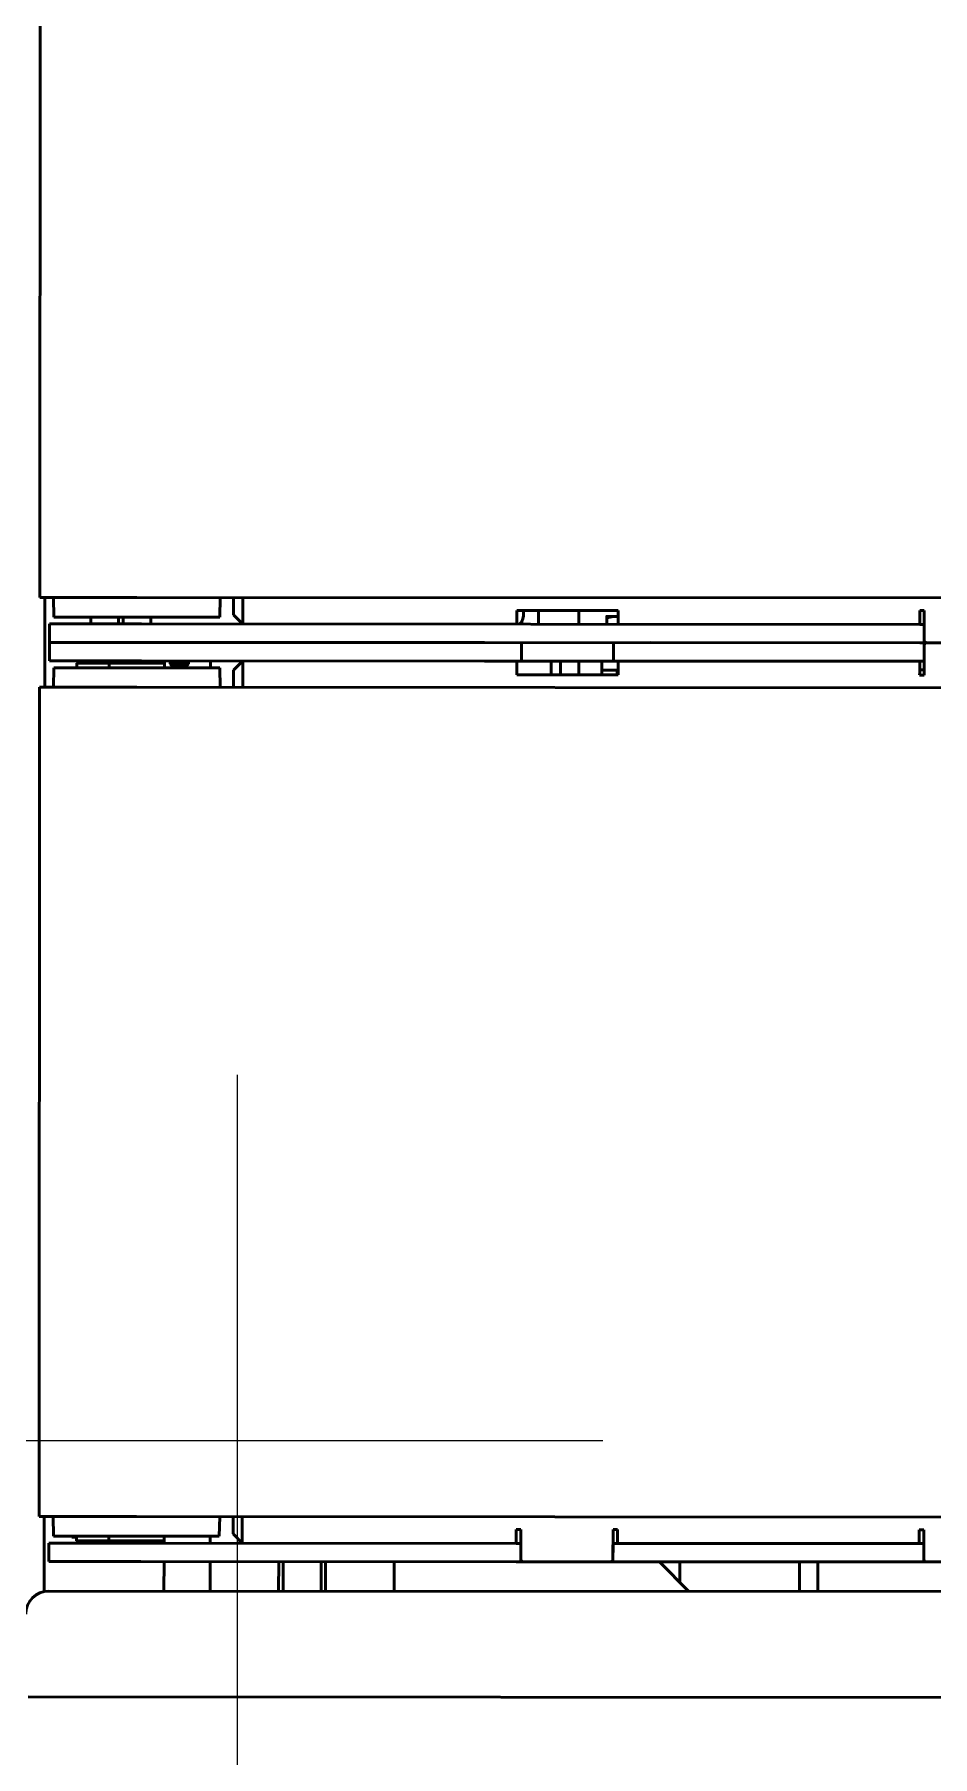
# Model space of a CAD drawing. Header units: millimetres. Extents: x 845401 to 948039, y 511594 to 550263.
# Drawn here: x 913098.5 to 913293.5, y 535796.5 to 536170.3 of the extents above; entities that cross this region are included whole.
import ezdxf

# ---------------------------------------------------------------- set-up
doc = ezdxf.new("R2010")
doc.units = ezdxf.units.MM
doc.layers.add('00', color=7, linetype='Continuous')
doc.layers.add('A-剖-0.10mm.......SECT-L01', color=255, linetype='Continuous', lineweight=18)
doc.layers.add('可见 (ISO)', color=7, linetype='Continuous', lineweight=50)

# ---------------------------------------------------------------- blocks, each defined once
blk = doc.blocks.new('单件分离新结构核图')
at = {"layer": '可见 (ISO)'}
for p, q in [((4619362.27, 894881.73), (4619362.27, 894701.73)), ((4619362.27, 894701.73), (4619383.37, 894701.73)), ((4619363.37, 894682.23), (4619363.37, 894701.73)), ((4619365.37, 894697.48), (4619365.27, 894701.73)), ((4619745.37, 894701.73), (4619383.37, 894701.73)), ((4619401.37, 894697.48), (4619401.46, 894701.73)), ((4619404.37, 894701.73), (4619404.37, 894698.48)), ((4619406.37, 894698.48), (4619406.37, 894701.73)), ((4619401.37, 894697.48), (4619365.37, 894697.48)), ((4619373.37, 894695.98), (4619373.37, 894697.48)), ((4619379.37, 894695.98), (4619379.37, 894697.48)), ((4619380.37, 894695.98), (4619380.37, 894697.48)), ((4619386.37, 894695.98), (4619386.37, 894697.48)), ((4619404.37, 894697.98), (4619404.37, 894698.48)), ((4619406.37, 894695.98), (4619404.37, 894697.98)), ((4619406.37, 894698.48), (4619406.37, 894695.98)), ((4619465.87, 894698.48), (4619465.87, 894698.98)), ((4619465.87, 894698.98), (4619487.87, 894698.98)), ((4619465.87, 894698.48), (4619465.87, 894695.98)), ((4619466.97, 894696.59), (4619466.97, 894695.98)), ((4619470.57, 894695.98), (4619470.57, 894698.98)), ((4619479.37, 894698.98), (4619479.37, 894695.98)), ((4619487.42, 894697.68), (4619485.42, 894697.68)), ((4619485.42, 894697.32), (4619485.42, 894695.98)), ((4619487.87, 894697.68), (4619487.42, 894697.68)), ((4619487.87, 894698.98), (4619487.87, 894698.48)), ((4619487.87, 894695.98), (4619487.87, 894698.48)), ((4619553.37, 894698.48), (4619553.37, 894698.98)), ((4619553.37, 894698.98), (4619554.37, 894698.98)), ((4619553.37, 894698.48), (4619553.37, 894695.98)), ((4619554.37, 894698.98), (4619554.37, 894692.48)), ((4619364.37, 894695.98), (4619384.37, 894695.98)), ((4619364.37, 894691.98), (4619364.37, 894695.98)), ((4619553.37, 894695.98), (4619384.37, 894695.98)), ((4619553.37, 894695.98), (4619554.37, 894695.98)), ((4619554.37, 894691.98), (4619554.37, 894695.98)), ((4619364.37, 894691.98), (4619384.37, 894691.98)), ((4619364.37, 894691.98), (4619364.37, 894687.98)), ((4619384.37, 894691.98), (4619364.37, 894691.98)), ((4619458.87, 894691.98), (4619384.37, 894691.98)), ((4619384.37, 894691.98), (4619553.37, 894691.98)), ((4619466.87, 894691.98), (4619466.87, 894687.98)), ((4619486.87, 894691.98), (4619486.87, 894687.98)), ((4619553.37, 894691.98), (4619494.87, 894691.98)), ((4619553.37, 894691.98), (4619554.37, 894691.98)), ((4619554.37, 894691.98), (4619553.37, 894691.98)), ((4619554.87, 894691.98), (4619554.37, 894691.98)), ((4619554.37, 894691.98), (4619554.37, 894687.98)), ((4619554.37, 894691.98), (4619554.87, 894691.98)), ((4619554.37, 894684.98), (4619554.37, 894691.48)), ((4619573.87, 894691.98), (4619554.87, 894691.98)), ((4619554.87, 894691.98), (4619573.87, 894691.98)), ((4619384.37, 894687.98), (4619364.37, 894687.98)), ((4619365.37, 894686.48), (4619365.27, 894682.23)), ((4619365.37, 894686.48), (4619401.37, 894686.48)), ((4619370.87, 894687.98), (4619370.37, 894687.48)), ((4619377.37, 894687.48), (4619370.37, 894687.48)), ((4619370.37, 894687.48), (4619370.37, 894686.48)), ((4619377.87, 894687.98), (4619377.37, 894687.48)), ((4619389.37, 894687.48), (4619377.37, 894687.48)), ((4619377.37, 894687.48), (4619377.37, 894686.48)), ((4619384.37, 894687.98), (4619458.87, 894687.98)), ((4619388.87, 894687.98), (4619389.37, 894687.48)), ((4619389.37, 894687.48), (4619389.37, 894687.98)), ((4619389.37, 894687.48), (4619389.37, 894686.48)), ((4619390.6, 894687.98), (4619390.6, 894687.31)), ((4619390.6, 894687.31), (4619394.6, 894687.31)), ((4619391.03, 894686.88), (4619390.6, 894687.31)), ((4619394.17, 894686.88), (4619391.03, 894686.88)), ((4619394.17, 894686.88), (4619394.6, 894687.31)), ((4619394.6, 894687.98), (4619394.6, 894687.31)), ((4619399.37, 894687.98), (4619399.37, 894686.48)), ((4619401.37, 894686.48), (4619401.46, 894682.23)), ((4619404.37, 894685.98), (4619406.37, 894687.98)), ((4619404.37, 894685.48), (4619404.37, 894685.98)), ((4619404.37, 894685.48), (4619404.37, 894682.23)), ((4619406.37, 894687.98), (4619406.37, 894685.48)), ((4619406.37, 894682.23), (4619406.37, 894685.48)), ((4619465.48, 894687.98), (4619458.87, 894687.98)), ((4619465.87, 894687.98), (4619465.48, 894687.98)), ((4619466.87, 894687.98), (4619465.87, 894687.98)), ((4619465.87, 894687.98), (4619465.87, 894685.48)), ((4619465.87, 894684.98), (4619465.87, 894685.48)), ((4619466.87, 894687.98), (4619470.87, 894687.98)), ((4619470.87, 894687.98), (4619482.87, 894687.98)), ((4619473.37, 894687.98), (4619473.37, 894684.98)), ((4619475.37, 894684.98), (4619475.37, 894687.98)), ((4619479.37, 894684.98), (4619479.37, 894687.98)), ((4619482.87, 894687.98), (4619486.87, 894687.98)), ((4619484.37, 894684.98), (4619484.37, 894687.98)), ((4619484.57, 894685.98), (4619487.87, 894685.98)), ((4619487.87, 894687.98), (4619486.87, 894687.98)), ((4619487.71, 894685.98), (4619487.71, 894684.98)), ((4619487.87, 894685.48), (4619487.87, 894687.98)), ((4619488.25, 894687.98), (4619487.87, 894687.98)), ((4619487.87, 894685.48), (4619487.87, 894684.98)), ((4619494.87, 894687.98), (4619488.25, 894687.98)), ((4619494.87, 894687.98), (4619553.37, 894687.98)), ((4619554.37, 894687.98), (4619553.37, 894687.98)), ((4619553.37, 894687.98), (4619553.37, 894685.48)), ((4619553.37, 894686.08), (4619554.37, 894686.08)), ((4619553.37, 894684.98), (4619553.37, 894685.48)), ((4619383.37, 894682.23), (4619362.27, 894682.23)), ((4619362.27, 894502.23), (4619362.27, 894682.23)), ((4619383.37, 894682.23), (4619745.37, 894682.23)), ((4619487.87, 894684.98), (4619465.87, 894684.98)), ((4619554.37, 894684.98), (4619553.37, 894684.98)), ((4619383.37, 894502.23), (4619362.27, 894502.23)), ((4619363.37, 894485.98), (4619363.37, 894502.23)), ((4619365.37, 894497.98), (4619365.27, 894502.23)), ((4619383.37, 894502.23), (4619745.37, 894502.23)), ((4619401.37, 894497.98), (4619401.46, 894502.23)), ((4619404.37, 894502.23), (4619404.37, 894498.98)), ((4619406.37, 894498.98), (4619406.37, 894502.23)), ((4619404.37, 894498.48), (4619404.37, 894498.98)), ((4619404.37, 894498.48), (4619406.37, 894496.48)), ((4619406.37, 894498.98), (4619406.37, 894496.48)), ((4619465.87, 894498.98), (4619465.87, 894499.48)), ((4619465.87, 894499.48), (4619466.87, 894499.48)), ((4619465.87, 894498.98), (4619465.87, 894496.48)), ((4619466.87, 894499.48), (4619466.87, 894492.98)), ((4619486.87, 894499.48), (4619486.87, 894492.98)), ((4619486.87, 894499.48), (4619487.87, 894499.48)), ((4619487.87, 894499.48), (4619487.87, 894498.98)), ((4619487.87, 894496.48), (4619487.87, 894498.98)), ((4619553.37, 894498.98), (4619553.37, 894499.48)), ((4619553.37, 894499.48), (4619554.37, 894499.48)), ((4619553.37, 894498.98), (4619553.37, 894496.48)), ((4619554.37, 894499.48), (4619554.37, 894492.98)), ((4619364.37, 894496.48), (4619364.37, 894492.48)), ((4619364.37, 894496.48), (4619384.37, 894496.48)), ((4619365.37, 894497.98), (4619401.37, 894497.98)), ((4619369.37, 894497.78), (4619369.37, 894497.98)), ((4619370.37, 894497.78), (4619369.37, 894497.78)), ((4619370.37, 894497.98), (4619370.37, 894496.98)), ((4619370.37, 894496.98), (4619377.37, 894496.98)), ((4619370.87, 894496.48), (4619370.37, 894496.98)), ((4619377.37, 894497.98), (4619377.37, 894496.98)), ((4619377.37, 894496.98), (4619389.37, 894496.98)), ((4619377.87, 894496.48), (4619377.37, 894496.98)), ((4619465.87, 894496.48), (4619384.37, 894496.48)), ((4619388.87, 894496.48), (4619389.37, 894496.98)), ((4619389.37, 894497.98), (4619389.37, 894496.98)), ((4619389.37, 894496.48), (4619389.37, 894496.98)), ((4619399.37, 894497.98), (4619399.37, 894496.48)), ((4619465.87, 894496.48), (4619466.87, 894496.48)), ((4619466.87, 894496.48), (4619466.87, 894492.48)), ((4619486.87, 894496.48), (4619486.87, 894492.48)), ((4619486.87, 894496.48), (4619487.87, 894496.48)), ((4619553.37, 894496.48), (4619487.87, 894496.48)), ((4619553.37, 894496.48), (4619554.37, 894496.48)), ((4619554.37, 894496.48), (4619554.37, 894492.48)), ((4619384.37, 894492.48), (4619364.37, 894492.48)), ((4619384.37, 894492.48), (4619465.87, 894492.48)), ((4619389.37, 894486.08), (4619389.37, 894492.48)), ((4619399.37, 894492.48), (4619399.37, 894486.08)), ((4619414.27, 894486.08), (4619414.27, 894492.48)), ((4619415.27, 894486.08), (4619415.27, 894492.48)), ((4619423.47, 894486.08), (4619423.47, 894492.48)), ((4619424.47, 894486.08), (4619424.47, 894492.48)), ((4619439.37, 894492.48), (4619439.37, 894486.08)), ((4619466.87, 894492.48), (4619465.87, 894492.48)), ((4619466.87, 894492.48), (4619467.37, 894492.48)), ((4619467.37, 894492.48), (4619486.37, 894492.48)), ((4619486.37, 894492.48), (4619486.87, 894492.48)), ((4619487.87, 894492.48), (4619486.87, 894492.48)), ((4619487.87, 894492.48), (4619553.37, 894492.48)), ((4619503.37, 894486.08), (4619496.97, 894492.48)), ((4619497.37, 894492.48), (4619497.37, 894492.08)), ((4619501.37, 894492.48), (4619501.37, 894488.08)), ((4619527.37, 894492.48), (4619527.37, 894486.08)), ((4619531.37, 894492.48), (4619531.37, 894486.08)), ((4619554.37, 894492.48), (4619553.37, 894492.48)), ((4619554.37, 894492.48), (4619554.87, 894492.48)), ((4619554.87, 894492.48), (4619573.87, 894492.48)), ((4619364.37, 894486.08), (4619876.37, 894486.08)), ((4619359.87, 894463.08), (4619876.37, 894463.08))]:
    blk.add_line(p, q, dxfattribs=at)
for centre, radius, start, end in [((4619464.37, 894698.08), 3, 315.573, 330.1901), ((4619464.37, 894698.08), 3, 330.1901, 17.4576), ((4619554.87, 894692.48), 0.5, 180, 270), ((4619554.87, 894691.48), 0.5, 90, 180), ((4619484.57, 894685.78), 0.2, 90, 180), ((4619467.37, 894492.98), 0.5, 180, 270), ((4619486.37, 894492.98), 0.5, 270, 0), ((4619554.87, 894492.98), 0.5, 180, 270), ((4619364.37, 894481.08), 5, 90, 180)]:
    blk.add_arc(centre, radius, start, end, dxfattribs=at)
for points, weights in [([(4619487.42, 894697.68), (4619486.49, 894697.68), (4619485.42, 894697.32)], [1, 1.0379548493, 1]), ([(4619485.42, 894697.32), (4619485.42, 894697.68), (4619485.42, 894697.68)], [1, 1.0379548493, 1]), ([(4619487.87, 894697.66), (4619487.64, 894697.68), (4619487.42, 894697.68)], [1.01360535693, 1.00888049391, 1])]:
    blk.add_rational_spline(points, weights, degree=2, dxfattribs=at)
blk = doc.blocks.new('C线')
at = {"layer": 'A-剖-0.10mm.......SECT-L01', "color": 1, "rotation": 359.9712527628268}
blk.add_blockref('单件分离新结构核图', (-3624841.16, -417498.02, 12.69), dxfattribs=at)
blk = doc.blocks.new('BC线平台')
at = {"layer": 'A-剖-0.10mm.......SECT-L01'}
h = blk.add_hatch(dxfattribs=at)
h.set_pattern_fill('CROSS', color=2, scale=50)
h.set_pattern_definition([(0, (691447.87, 341554.85), (317.5, 317.5), [158.75, -476.25]), (90, (691527.24, 341475.47), (-317.5, 317.5), [158.75, -476.25])])
h.paths.add_polyline_path([(791174.13, 370096.42), (802932.03, 370096.42), (802932.03, 366396.42), (791174.13, 366396.42)])

msp = doc.modelspace()

# ---------------------------------------------------------------- block references
at = {"layer": '00'}
for name, p in [('BC线平台', (120688.34, 168041.31, -0.98)), ('C线', (-81869.83, 61162.22))]:
    msp.add_blockref(name, p, dxfattribs=at)

doc.saveas('drawing.dxf')
